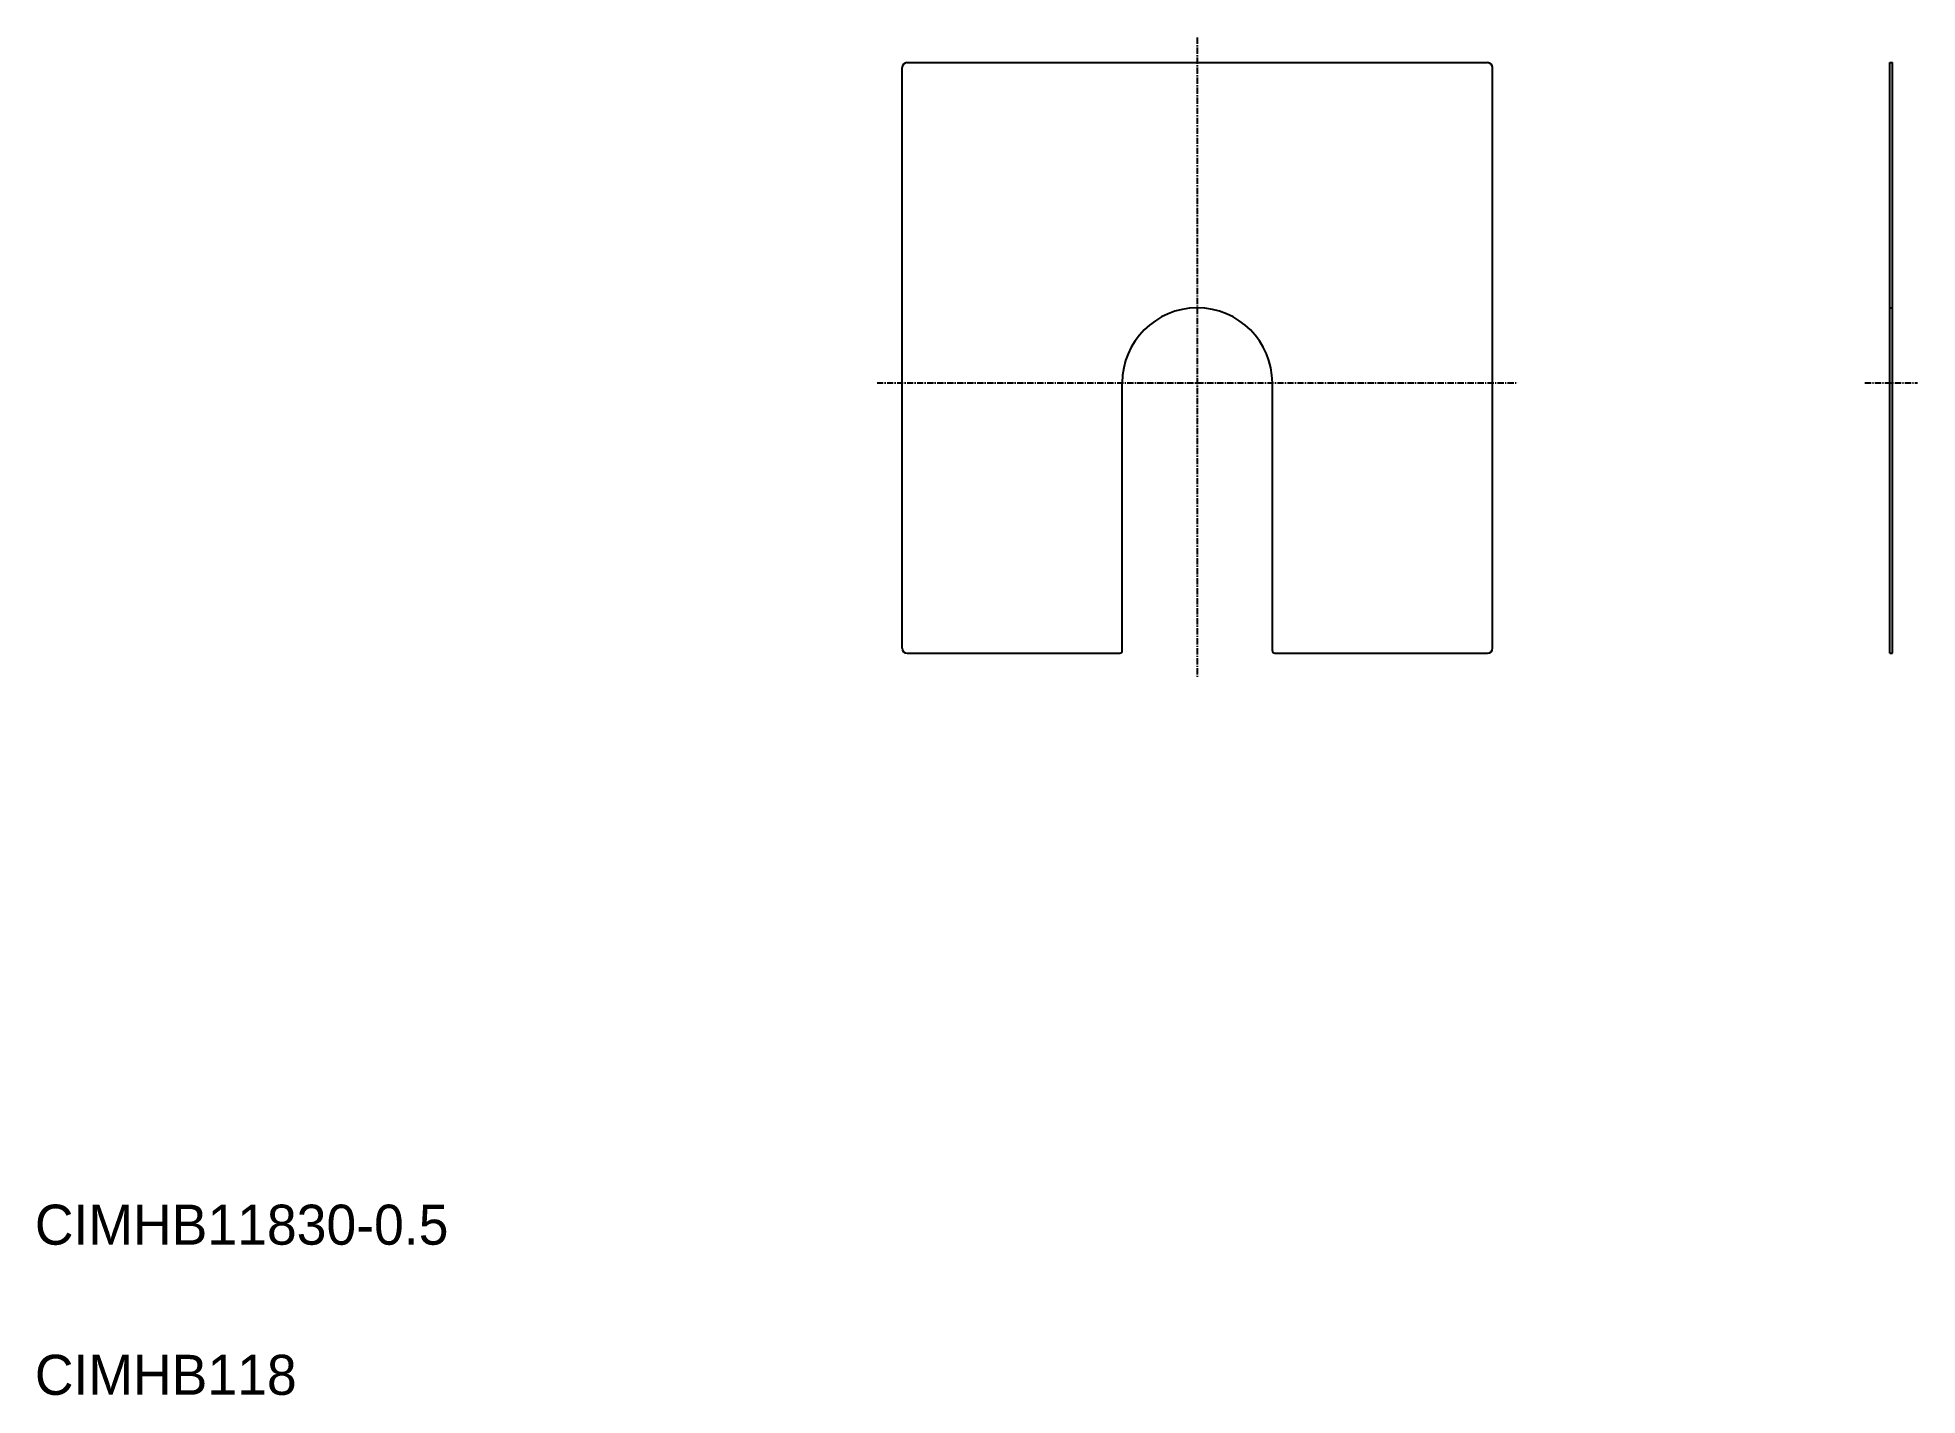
# Model space of a CAD drawing. Extents: x 21 to 396, y 20 to 291.
import ezdxf

# ---------------------------------------------------------------- set-up
doc = ezdxf.new("R2010")
doc.units = 0
doc.linetypes.add('CENTER', pattern=[2, 1.25, -0.25, 0.25, -0.25])
doc.linetypes.add('DASHED', pattern=[0.75, 0.5, -0.25])
doc.layers.get('0').update_dxf_attribs({"linetype": 'CONTINUOUS'})
doc.layers.add('CENTER', color=1, linetype='CENTER')

msp = doc.modelspace()

# ---------------------------------------------------------------- linework, layer by layer
at = {"color": 7, "linetype": 'CONTINUOUS'}
for p, q in [((194.29, 286.19), (310.29, 286.19)), ((390.69, 168.19), (390.69, 286.19)), ((390.69, 286.19), (391.19, 286.19)), ((391.19, 168.19), (391.19, 286.19)), ((193.29, 169.19), (193.29, 285.19)), ((311.29, 169.19), (311.29, 285.19)), ((237.29, 168.69), (237.29, 222.19)), ((267.29, 168.69), (267.29, 222.19)), ((194.29, 168.19), (236.79, 168.19)), ((267.79, 168.19), (310.29, 168.19)), ((390.69, 168.19), (391.19, 168.19))]:
    msp.add_line(p, q, dxfattribs=at)
at = {"color": 3, "linetype": 'DASHED'}
msp.add_line((390.69, 237.19), (391.19, 237.19), dxfattribs=at)
msp.add_line((391.19, 197.69), (391.19, 197.69))
at = {"color": 7, "linetype": 'CONTINUOUS'}
for centre, radius, start, end in [((194.29, 285.19), 1, 90, 180), ((310.29, 285.19), 1, 0, 90), ((252.29, 222.19), 15, 360, 180), ((194.29, 169.19), 1, 180, 270), ((310.29, 169.19), 1, 270, 0), ((236.79, 168.69), 0.5, 270, 0), ((267.79, 168.69), 0.5, 180, 270)]:
    msp.add_arc(centre, radius, start, end, dxfattribs=at)
at = {"layer": 'CENTER', "color": 1, "linetype": 'CENTER'}
for p, q in [((252.29, 291.19), (252.29, 163.19)), ((188.29, 222.19), (316.29, 222.19)), ((385.69, 222.19), (396.19, 222.19))]:
    msp.add_line(p, q, dxfattribs=at)

# ---------------------------------------------------------------- texts
at = {"color": 7, "linetype": 'CONTINUOUS'}
for s, p in [('CIMHB11830-0.5', (20, 50)), ('CIMHB118', (20, 20))]:
    msp.add_text(s, height=8, dxfattribs=at).set_placement(p)

doc.saveas('drawing.dxf')
